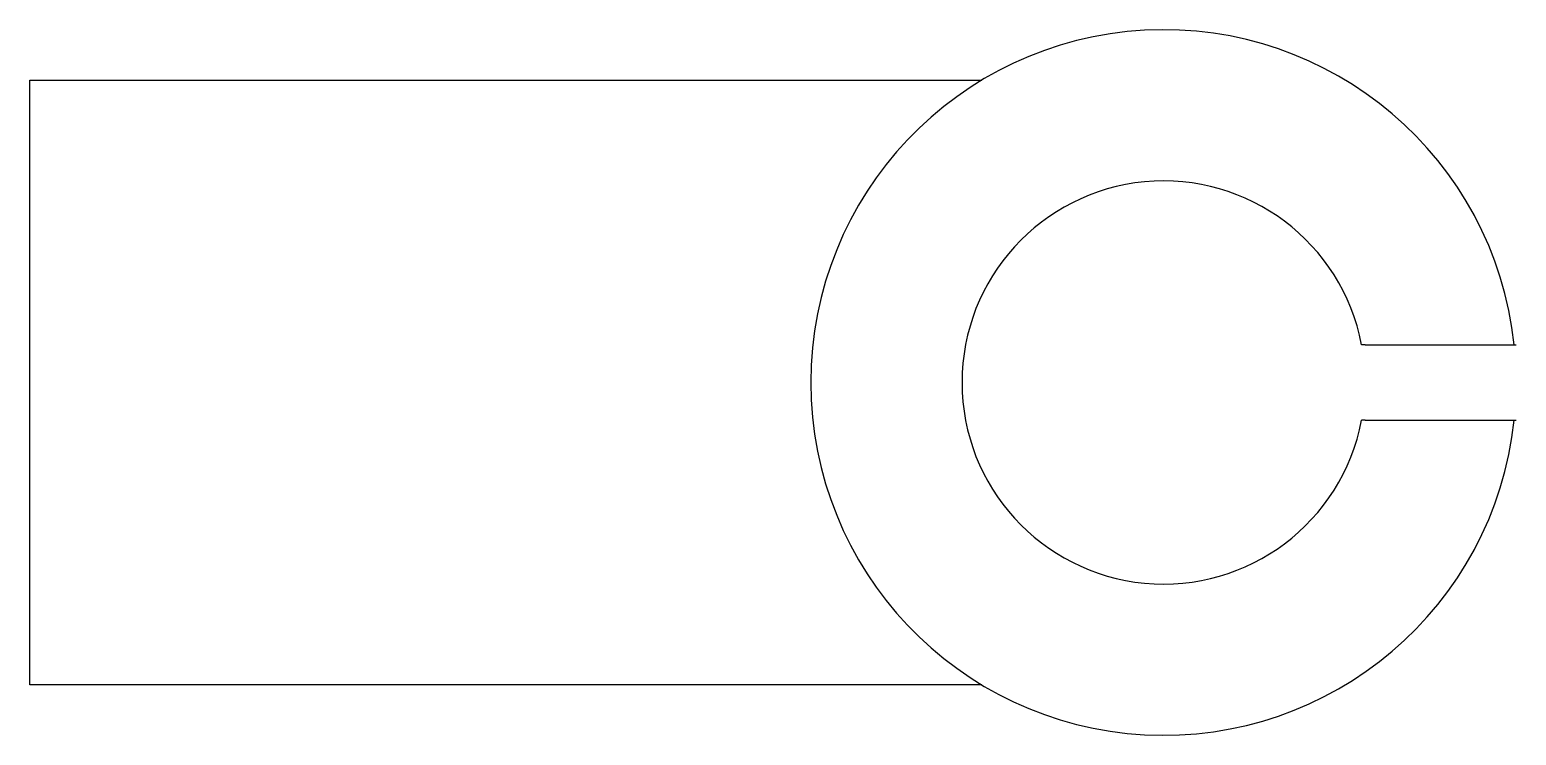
# Model space of a CAD drawing. Header units: inches. Extents: x -45 to 73, y -76 to -20.
import ezdxf

# ---------------------------------------------------------------- set-up
doc = ezdxf.new("R2010")
doc.units = ezdxf.units.IN
doc.header["$MEASUREMENT"] = 0

msp = doc.modelspace()

# ---------------------------------------------------------------- linework, layer by layer
for p, q in [((60.9, -45.05), (60.61, -45.05)), ((60.9, -45.05), (72.9, -45.05)), ((60.9, -51.05), (60.61, -51.05)), ((60.9, -51.05), (72.9, -51.05))]:
    msp.add_line(p, q)
msp.add_lwpolyline([(30.47, -72.05), (-45.1, -72.05), (-45.1, -24.05), (30.47, -24.05)])
for radius, start, end in [(28, 6.1506, 353.8494), (16, 10.8069, 349.1931)]:
    msp.add_arc((44.9, -48.05), radius, start, end)

doc.saveas('drawing.dxf')
